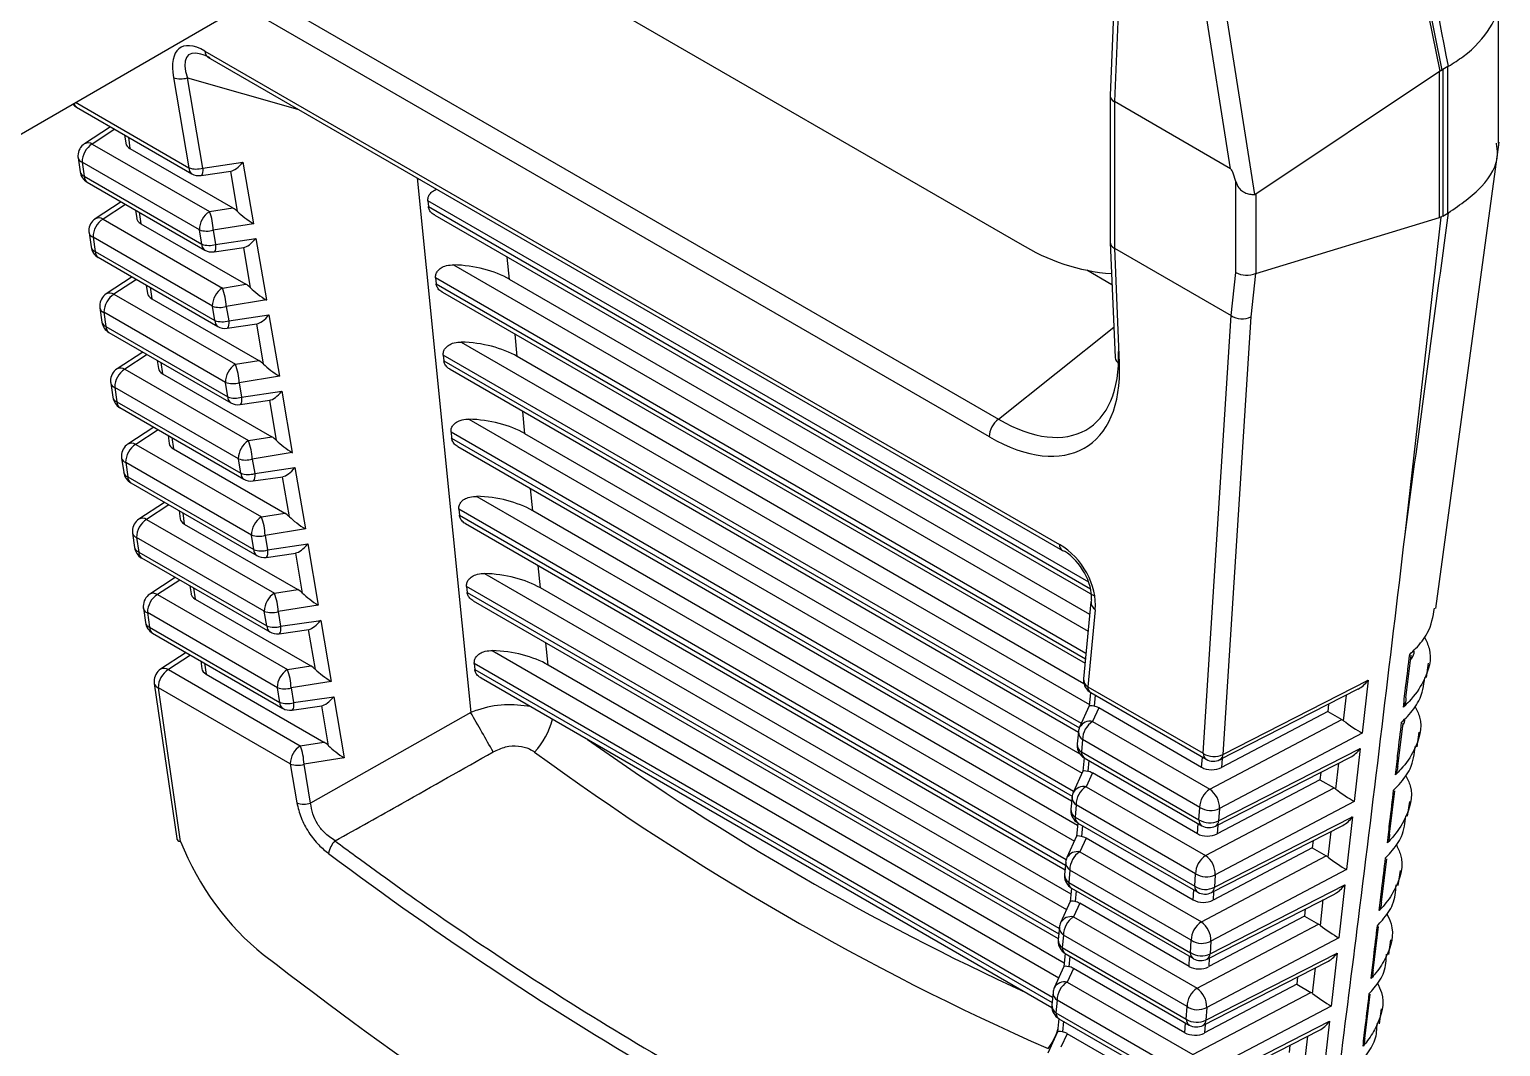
# Model space of a CAD drawing. Extents: x 12.3 to 108.7, y 1.1 to 80.4.
# Drawn here: x 74.888 to 75.913, y 58.031 to 58.74 of the extents above; entities that cross this region are included whole.
import ezdxf

# ---------------------------------------------------------------- set-up
doc = ezdxf.new("R2010")
doc.units = 0
doc.header["$MEASUREMENT"] = 0
doc.layers.add('OBJECT', color=7, linetype='CONTINUOUS')

msp = doc.modelspace()

# ---------------------------------------------------------------- linework, layer by layer
at = {"layer": 'OBJECT'}
for p, q in [((73.123, 57.6513), (75.7247, 59.1532)), ((75.8709, 58.7105), (75.8206, 58.9565)), ((75.8218, 58.9571), (75.8721, 58.7112)), ((75.7248, 58.6425), (75.6819, 58.9155)), ((75.6964, 58.9106), (75.7414, 58.6246)), ((75.6498, 58.8324), (75.6439, 58.6893)), ((75.6464, 58.8244), (75.6409, 58.6934)), ((75.2386, 58.7864), (75.5781, 58.5905)), ((75.0612, 58.7578), (75.5632, 58.468)), ((75.9114, 58.6603), (75.9114, 58.7607)), ((75.5568, 58.4557), (75.0547, 58.7455)), ((75.0103, 58.7244), (75.6057, 58.3807)), ((75.0124, 58.7202), (75.6077, 58.3765)), ((75.8763, 58.7137), (75.8726, 58.7116)), ((75.8763, 58.6116), (75.8763, 58.7137)), ((74.9885, 58.706), (74.9992, 58.6432)), ((75.0088, 58.643), (74.9981, 58.7058)), ((74.9981, 58.7058), (75.0749, 58.6841)), ((75.8704, 58.7102), (75.7425, 58.6249)), ((75.8704, 58.6085), (75.8704, 58.7102)), ((75.8721, 58.7112), (75.8709, 58.7105)), ((75.8726, 58.7116), (75.8726, 58.6095)), ((75.6409, 58.6933), (75.6409, 58.5913)), ((74.9202, 58.6888), (74.9992, 58.6432)), ((74.9208, 58.6855), (75.0012, 58.639)), ((75.7248, 58.6425), (75.6439, 58.6893)), ((75.6439, 58.6893), (75.6439, 58.6893)), ((75.6439, 58.6893), (75.6439, 58.5872)), ((74.9445, 58.6718), (74.9265, 58.6599)), ((74.9476, 58.67), (74.9319, 58.6597)), ((74.9544, 58.6661), (74.9552, 58.6602)), ((74.957, 58.6646), (74.9581, 58.6565)), ((74.9319, 58.6597), (75.0135, 58.6126)), ((74.9581, 58.6565), (75.0298, 58.6152)), ((75.8679, 58.3362), (75.9119, 58.6611)), ((74.922, 58.6501), (74.9234, 58.6404)), ((75.0065, 58.5999), (74.9249, 58.6471)), ((74.9249, 58.6471), (74.9263, 58.6373)), ((75.0088, 58.643), (75.0368, 58.6471)), ((75.0368, 58.6471), (75.0441, 58.6042)), ((74.9263, 58.6373), (75.0082, 58.59)), ((74.9283, 58.6331), (75.0103, 58.5858)), ((75.0077, 58.6378), (75.0284, 58.6408)), ((75.0331, 58.6126), (75.0283, 58.6408)), ((75.1582, 58.6361), (75.1955, 58.2638)), ((75.7286, 58.5703), (75.7286, 58.6336)), ((75.7425, 58.6249), (75.7425, 58.5696)), ((74.9521, 58.6194), (74.934, 58.6076)), ((74.9551, 58.6177), (74.9394, 58.6074)), ((74.962, 58.6137), (74.9628, 58.6079)), ((74.9646, 58.6122), (74.9657, 58.6042)), ((75.0135, 58.6126), (75.0298, 58.6152)), ((75.1657, 58.6202), (75.1661, 58.6161)), ((75.626, 58.3544), (75.1657, 58.6202)), ((75.1661, 58.6161), (75.6273, 58.3498)), ((75.8726, 58.6095), (75.8763, 58.6116)), ((74.9394, 58.6074), (75.0226, 58.5594)), ((74.9657, 58.6042), (75.0389, 58.562)), ((75.0441, 58.6042), (75.0161, 58.5997)), ((75.1704, 58.6102), (75.6302, 58.3448)), ((75.7425, 58.5696), (75.8704, 58.6085)), ((75.8464, 58.3876), (75.8715, 58.6088)), ((74.9296, 58.5978), (74.931, 58.588)), ((75.0156, 58.5468), (74.9324, 58.5948)), ((74.9324, 58.5948), (74.9339, 58.5849)), ((75.0082, 58.59), (75.0065, 58.5999)), ((75.0161, 58.5997), (75.0178, 58.5898)), ((75.0178, 58.5898), (75.0459, 58.5939)), ((75.0459, 58.5939), (75.0532, 58.5511)), ((75.6409, 58.5912), (75.6444, 58.511)), ((74.9339, 58.5849), (75.0173, 58.5368)), ((74.9359, 58.5808), (75.0193, 58.5326)), ((75.0167, 58.5846), (75.0374, 58.5876)), ((75.0421, 58.5595), (75.0374, 58.5876)), ((75.2226, 58.5654), (75.221, 58.581)), ((75.6439, 58.5872), (75.7252, 58.5403)), ((75.6439, 58.5872), (75.6439, 58.5872)), ((75.6439, 58.5872), (75.6473, 58.507)), ((75.1836, 58.5755), (75.6256, 58.3203)), ((75.6422, 58.5616), (75.6246, 58.5718)), ((75.7252, 58.5403), (75.7286, 58.5703)), ((74.9596, 58.5671), (74.9416, 58.5553)), ((74.9627, 58.5653), (74.947, 58.5551)), ((74.9695, 58.5614), (74.9704, 58.5556)), ((74.9721, 58.5599), (74.9733, 58.5519)), ((75.0226, 58.5594), (75.0389, 58.562)), ((75.171, 58.5665), (75.1714, 58.5624)), ((75.6241, 58.3049), (75.171, 58.5665)), ((75.1714, 58.5624), (75.6238, 58.3012)), ((75.6268, 58.3321), (75.2226, 58.5654)), ((75.7423, 58.5696), (75.7389, 58.5393)), ((74.947, 58.5551), (75.0316, 58.5063)), ((74.9733, 58.5519), (75.0479, 58.5089)), ((75.0532, 58.5511), (75.0252, 58.5466)), ((75.1758, 58.5565), (75.6235, 58.298)), ((74.9372, 58.5455), (74.9386, 58.5357)), ((75.0246, 58.4936), (74.94, 58.5425)), ((74.94, 58.5425), (74.9414, 58.5326)), ((75.0173, 58.5368), (75.0156, 58.5468)), ((75.0252, 58.5466), (75.0269, 58.5366)), ((75.0269, 58.5366), (75.0549, 58.5407)), ((75.0549, 58.5407), (75.0622, 58.4979)), ((75.7058, 58.2353), (75.7252, 58.5402)), ((75.7389, 58.5393), (75.7195, 58.2345)), ((74.9414, 58.5326), (75.0263, 58.4836)), ((75.0258, 58.5314), (75.0465, 58.5344)), ((75.0512, 58.5063), (75.0464, 58.5344)), ((75.5632, 58.468), (75.6435, 58.5321)), ((74.9435, 58.5284), (75.0284, 58.4794)), ((75.1889, 58.5218), (75.6265, 58.2692)), ((75.2279, 58.5117), (75.2264, 58.5273)), ((74.9671, 58.5148), (74.9492, 58.503)), ((74.9702, 58.513), (74.9546, 58.5028)), ((74.9771, 58.509), (74.9779, 58.5033)), ((75.0316, 58.5063), (75.0479, 58.5089)), ((75.1764, 58.5127), (75.1768, 58.5086)), ((75.6209, 58.2561), (75.1764, 58.5127)), ((75.1768, 58.5086), (75.6195, 58.2531)), ((75.6227, 58.2838), (75.2279, 58.5117)), ((74.9546, 58.5028), (75.0407, 58.4531)), ((74.9797, 58.5075), (74.9809, 58.4996)), ((74.9809, 58.4996), (75.057, 58.4557)), ((75.0622, 58.4979), (75.0342, 58.4934)), ((75.1811, 58.5028), (75.6188, 58.2501)), ((74.9447, 58.4932), (74.9462, 58.4833)), ((75.0337, 58.4405), (74.9476, 58.4902)), ((74.9476, 58.4902), (74.949, 58.4802)), ((75.0263, 58.4836), (75.0246, 58.4936)), ((75.0342, 58.4934), (75.0359, 58.4834)), ((74.949, 58.4802), (75.0354, 58.4304)), ((75.0348, 58.4782), (75.0555, 58.4812)), ((75.0359, 58.4834), (75.064, 58.4875)), ((75.0602, 58.4532), (75.0555, 58.4812)), ((75.064, 58.4875), (75.0712, 58.4448)), ((74.9511, 58.4761), (75.0374, 58.4262)), ((75.1943, 58.468), (75.6214, 58.2215)), ((75.2333, 58.4579), (75.2318, 58.4735)), ((74.9747, 58.4625), (74.9567, 58.4507)), ((74.9777, 58.4607), (74.9622, 58.4505)), ((75.1818, 58.459), (75.1822, 58.4549)), ((75.6155, 58.2086), (75.1818, 58.459)), ((75.62, 58.2347), (75.2333, 58.4579)), ((74.9622, 58.4505), (75.0497, 58.4)), ((74.9847, 58.4567), (74.9855, 58.451)), ((74.9873, 58.4552), (74.9884, 58.4473)), ((74.9884, 58.4473), (75.066, 58.4026)), ((75.0407, 58.4531), (75.057, 58.4557)), ((75.1822, 58.4549), (75.6145, 58.2054)), ((75.1865, 58.449), (75.6141, 58.2022)), ((74.9523, 58.4409), (74.9538, 58.431)), ((75.0427, 58.3873), (74.9552, 58.4379)), ((74.9552, 58.4379), (74.9566, 58.4279)), ((75.0354, 58.4304), (75.0337, 58.4405)), ((75.0712, 58.4448), (75.0433, 58.4403)), ((75.0433, 58.4403), (75.045, 58.4302)), ((74.9566, 58.4279), (75.0444, 58.3772)), ((75.0439, 58.425), (75.0646, 58.428)), ((75.045, 58.4302), (75.073, 58.4343)), ((75.0693, 58.4), (75.0645, 58.428)), ((75.073, 58.4343), (75.0803, 58.3916)), ((74.9587, 58.4237), (75.0465, 58.373)), ((75.2387, 58.4042), (75.2371, 58.4198)), ((74.9822, 58.4101), (74.9643, 58.3984)), ((74.9853, 58.4084), (74.9697, 58.3982)), ((75.1997, 58.4143), (75.616, 58.174)), ((74.9697, 58.3982), (75.0587, 58.3468)), ((74.9923, 58.4043), (74.9931, 58.3987)), ((74.9949, 58.4028), (74.996, 58.395)), ((75.0497, 58.4), (75.066, 58.4026)), ((75.1872, 58.4053), (75.1876, 58.4012)), ((75.6103, 58.161), (75.1872, 58.4053)), ((75.1876, 58.4012), (75.6098, 58.1574)), ((75.6183, 58.1851), (75.2387, 58.4042)), ((74.9599, 58.3886), (74.9613, 58.3786)), ((75.0517, 58.3342), (74.9627, 58.3856)), ((74.9627, 58.3856), (74.9642, 58.3755)), ((74.996, 58.395), (75.075, 58.3494)), ((75.0444, 58.3772), (75.0427, 58.3873)), ((75.0803, 58.3916), (75.0523, 58.3871)), ((75.0523, 58.3871), (75.054, 58.377)), ((75.1919, 58.3953), (75.6095, 58.1542)), ((74.9642, 58.3755), (75.0535, 58.324)), ((75.054, 58.377), (75.0821, 58.3811)), ((75.0821, 58.3811), (75.0893, 58.3385)), ((74.9662, 58.3714), (75.0555, 58.3198)), ((75.0529, 58.3718), (75.0736, 58.3748)), ((75.0783, 58.3469), (75.0736, 58.3748)), ((75.2441, 58.3505), (75.2425, 58.3661)), ((74.9897, 58.3578), (74.9719, 58.3461)), ((74.9928, 58.356), (74.9773, 58.3459)), ((75.2051, 58.3606), (75.6106, 58.1265)), ((74.9773, 58.3459), (75.0678, 58.2937)), ((74.9998, 58.352), (75.0007, 58.3464)), ((75.0025, 58.3505), (75.0036, 58.3427)), ((75.0587, 58.3468), (75.075, 58.3494)), ((75.1926, 58.3515), (75.193, 58.3474)), ((75.6055, 58.1132), (75.1926, 58.3515)), ((75.193, 58.3474), (75.6051, 58.1095)), ((75.6137, 58.1371), (75.2441, 58.3505)), ((74.9675, 58.3363), (74.9689, 58.3263)), ((75.0036, 58.3427), (75.0841, 58.2963)), ((75.0535, 58.324), (75.0517, 58.3342)), ((75.0893, 58.3385), (75.0613, 58.334)), ((75.0613, 58.334), (75.0631, 58.3238)), ((75.1973, 58.3416), (75.6048, 58.1063)), ((75.6276, 58.3408), (75.6224, 58.2872)), ((75.6305, 58.3353), (75.6253, 58.2817)), ((75.0608, 58.281), (74.9703, 58.3333)), ((74.9703, 58.3333), (74.9718, 58.3232)), ((75.0631, 58.3238), (75.0911, 58.3279)), ((75.0911, 58.3279), (75.0984, 58.2853)), ((74.9718, 58.3232), (75.0625, 58.2708)), ((74.9738, 58.319), (75.0646, 58.2666)), ((75.062, 58.3186), (75.0827, 58.3216)), ((75.0873, 58.2937), (75.0826, 58.3216)), ((74.9973, 58.3055), (74.9795, 58.2938)), ((75.0003, 58.3037), (74.9849, 58.2936)), ((75.2105, 58.3068), (75.6052, 58.0789)), ((75.2495, 58.2967), (75.2479, 58.3123)), ((75.847, 58.2739), (75.8506, 58.3036)), ((74.9849, 58.2936), (75.0768, 58.2405)), ((75.0074, 58.2996), (75.0082, 58.2941)), ((75.01, 58.2981), (75.0111, 58.2904)), ((75.0678, 58.2937), (75.0841, 58.2963)), ((75.198, 58.2978), (75.1984, 58.2937)), ((75.6008, 58.0652), (75.198, 58.2978)), ((75.1984, 58.2937), (75.6005, 58.0616)), ((75.609, 58.0892), (75.2495, 58.2967)), ((75.8613, 58.288), (75.8627, 58.2982)), ((74.975, 58.284), (74.9907, 58.1759)), ((75.0111, 58.2904), (75.0931, 58.2431)), ((75.0984, 58.2853), (75.0704, 58.2808)), ((75.2027, 58.2878), (75.6003, 58.0583)), ((75.7195, 58.2345), (75.8206, 58.2862)), ((75.8206, 58.2862), (75.8164, 58.2493)), ((74.9934, 58.1738), (74.9779, 58.281)), ((75.0698, 58.2279), (74.9779, 58.281)), ((75.0625, 58.2708), (75.0608, 58.281)), ((75.0704, 58.2808), (75.0721, 58.2706)), ((75.0721, 58.2706), (75.1002, 58.2747)), ((75.1002, 58.2747), (75.1074, 58.2322)), ((75.6253, 58.2817), (75.7058, 58.2353)), ((75.6273, 58.2776), (75.6264, 58.2682)), ((75.6274, 58.2776), (75.7078, 58.2311)), ((75.6306, 58.2757), (75.6298, 58.2682)), ((75.7174, 58.2309), (75.8138, 58.2801)), ((75.8035, 58.258), (75.8056, 58.2759)), ((75.071, 58.2654), (75.0917, 58.2684)), ((75.1955, 58.2638), (75.084, 58.2006)), ((75.0964, 58.2406), (75.0917, 58.2684)), ((75.6264, 58.2683), (75.6197, 58.2534)), ((75.633, 58.2669), (75.6287, 58.2574)), ((75.7047, 58.2255), (75.633, 58.2669)), ((75.7925, 58.2645), (75.7185, 58.2254)), ((75.7931, 58.2695), (75.7925, 58.2645)), ((75.7925, 58.2645), (75.8023, 58.2588)), ((75.6287, 58.2574), (75.7104, 58.2103)), ((75.7104, 58.2103), (75.8023, 58.2588)), ((75.8413, 58.2264), (75.845, 58.2564)), ((75.0768, 58.2405), (75.0931, 58.2431)), ((75.6188, 58.2503), (75.618, 58.2418)), ((75.6217, 58.2448), (75.6209, 58.2363)), ((75.7034, 58.1976), (75.6217, 58.2448)), ((75.8164, 58.2493), (75.7171, 58.1969)), ((75.8548, 58.2398), (75.8562, 58.25)), ((75.1074, 58.2322), (75.0794, 58.2277)), ((75.6209, 58.2363), (75.7028, 58.189)), ((75.6229, 58.2322), (75.622, 58.2229)), ((75.6229, 58.2321), (75.7049, 58.1848)), ((75.7047, 58.2255), (75.7052, 58.2326)), ((75.7144, 58.1846), (75.8084, 58.2326)), ((75.7165, 58.1882), (75.8152, 58.2386)), ((75.7189, 58.2316), (75.7185, 58.2254)), ((75.8152, 58.2386), (75.811, 58.2018)), ((75.0698, 58.2279), (75.0744, 58.2008)), ((75.084, 58.2006), (75.0794, 58.2277)), ((75.622, 58.2229), (75.6153, 58.2081)), ((75.6286, 58.2216), (75.6243, 58.212)), ((75.6261, 58.2303), (75.6254, 58.2228)), ((75.7018, 58.1793), (75.6286, 58.2216)), ((75.7877, 58.222), (75.7871, 58.2169)), ((75.7982, 58.2104), (75.8002, 58.2284)), ((75.6243, 58.212), (75.7074, 58.164)), ((75.7074, 58.164), (75.7969, 58.2113)), ((75.7871, 58.2169), (75.7155, 58.1791)), ((75.7871, 58.2169), (75.7969, 58.2113)), ((75.6144, 58.2049), (75.6136, 58.1963)), ((75.811, 58.2018), (75.7141, 58.1507)), ((75.8356, 58.179), (75.8393, 58.2091)), ((75.8482, 58.1916), (75.8496, 58.2018)), ((75.6173, 58.1994), (75.6165, 58.1909)), ((75.6165, 58.1909), (75.6999, 58.1427)), ((75.7004, 58.1514), (75.6173, 58.1994)), ((75.7028, 58.189), (75.7034, 58.1976)), ((75.7136, 58.142), (75.8098, 58.1911)), ((75.7171, 58.1969), (75.7165, 58.1882)), ((75.8098, 58.1911), (75.8056, 58.1543)), ((75.6185, 58.1867), (75.6176, 58.1775)), ((75.6185, 58.1867), (75.702, 58.1386)), ((75.6217, 58.1849), (75.621, 58.1774)), ((75.7018, 58.1793), (75.7022, 58.1864)), ((75.7115, 58.1383), (75.803, 58.1851)), ((75.7159, 58.1853), (75.7155, 58.1791)), ((75.7928, 58.1629), (75.7948, 58.1809)), ((75.6176, 58.1775), (75.6108, 58.1627)), ((75.6242, 58.1762), (75.6199, 58.1667)), ((75.6988, 58.1331), (75.6242, 58.1762)), ((75.7823, 58.1745), (75.7817, 58.1694)), ((75.6199, 58.1667), (75.7045, 58.1178)), ((75.7045, 58.1178), (75.7915, 58.1638)), ((75.7817, 58.1694), (75.7126, 58.1329)), ((75.7817, 58.1694), (75.7915, 58.1638)), ((75.8299, 58.1315), (75.8336, 58.1619)), ((75.61, 58.1595), (75.6092, 58.1509)), ((75.6129, 58.154), (75.6121, 58.1454)), ((75.6975, 58.1052), (75.6129, 58.154)), ((75.6999, 58.1427), (75.7004, 58.1514)), ((75.8056, 58.1543), (75.7112, 58.1044)), ((75.7141, 58.1507), (75.7136, 58.142)), ((75.8417, 58.1433), (75.8431, 58.1536)), ((75.6121, 58.1454), (75.6969, 58.0964)), ((75.6141, 58.1413), (75.6132, 58.1321)), ((75.6141, 58.1413), (75.699, 58.0923)), ((75.6173, 58.1394), (75.6166, 58.132)), ((75.6988, 58.1331), (75.6993, 58.1401)), ((75.7106, 58.0957), (75.8044, 58.1436)), ((75.8044, 58.1436), (75.8002, 58.1068)), ((75.6132, 58.1321), (75.6064, 58.1173)), ((75.6198, 58.1308), (75.6155, 58.1213)), ((75.6959, 58.0869), (75.6198, 58.1308)), ((75.7086, 58.092), (75.7976, 58.1375)), ((75.713, 58.1391), (75.7126, 58.1329)), ((75.7874, 58.1154), (75.7894, 58.1334)), ((75.6155, 58.1213), (75.7016, 58.0716)), ((75.7763, 58.1219), (75.7096, 58.0867)), ((75.7769, 58.127), (75.7763, 58.1219)), ((75.7763, 58.1219), (75.7862, 58.1162)), ((75.6056, 58.1141), (75.6047, 58.1055)), ((75.6085, 58.1086), (75.6076, 58.1)), ((75.6946, 58.0589), (75.6085, 58.1086)), ((75.7016, 58.0716), (75.7862, 58.1162)), ((75.8241, 58.0841), (75.8279, 58.1147)), ((75.6076, 58.1), (75.694, 58.0502)), ((75.6969, 58.0964), (75.6975, 58.1052)), ((75.8002, 58.1068), (75.7083, 58.0582)), ((75.7112, 58.1044), (75.7106, 58.0957)), ((75.8351, 58.0951), (75.8365, 58.1054)), ((75.6096, 58.0959), (75.6088, 58.0867)), ((75.6097, 58.0959), (75.6961, 58.046)), ((75.6129, 58.094), (75.6122, 58.0866)), ((75.6959, 58.0869), (75.6963, 58.0938)), ((75.7056, 58.0458), (75.7922, 58.09)), ((75.7077, 58.0494), (75.799, 58.0961)), ((75.71, 58.0928), (75.7096, 58.0867)), ((75.799, 58.0961), (75.7949, 58.0592)), ((75.6088, 58.0867), (75.602, 58.0719)), ((75.6154, 58.0854), (75.6111, 58.0759)), ((75.6929, 58.0406), (75.6154, 58.0854)), ((75.7715, 58.0795), (75.771, 58.0744)), ((75.782, 58.0679), (75.784, 58.0858)), ((75.6012, 58.0687), (75.6003, 58.0601)), ((75.6111, 58.0759), (75.6986, 58.0254)), ((75.6986, 58.0254), (75.7808, 58.0687)), ((75.771, 58.0744), (75.7067, 58.0405)), ((75.771, 58.0744), (75.7808, 58.0687)), ((75.8183, 58.0367), (75.8221, 58.0675)), ((75.6041, 58.0633), (75.6032, 58.0546)), ((75.6916, 58.0127), (75.6041, 58.0633)), ((75.694, 58.0502), (75.6946, 58.0589)), ((75.7949, 58.0592), (75.7053, 58.012)), ((75.7083, 58.0582), (75.7077, 58.0494)), ((75.8285, 58.0469), (75.83, 58.0572)), ((75.6032, 58.0546), (75.691, 58.0039)), ((75.6052, 58.0505), (75.6043, 58.0413)), ((75.6053, 58.0504), (75.6931, 57.9997)), ((75.6085, 58.0486), (75.6078, 58.0412)), ((75.6929, 58.0406), (75.6934, 58.0476)), ((75.7047, 58.0031), (75.7937, 58.0486)), ((75.7937, 58.0486), (75.7895, 58.0117)), ((75.6043, 58.0413), (75.5976, 58.0265)), ((75.611, 58.04), (75.6066, 58.0305)), ((75.69, 57.9944), (75.611, 58.04)), ((75.7027, 57.9995), (75.7868, 58.0425)), ((75.7071, 58.0465), (75.7067, 58.0405)), ((75.7766, 58.0204), (75.7787, 58.0383)), ((75.7662, 58.0319), (75.7656, 58.0269))]:
    msp.add_line(p, q, dxfattribs=at)
at = {"layer": 'OBJECT', "flags": 128}
for points in [[(75.0088, 58.643), (75.0088, 58.6413), (75.0087, 58.6398), (75.0084, 58.6388), (75.0081, 58.6381), (75.0077, 58.6378), (75.0077, 58.6378)], [(75.0178, 58.5898), (75.0178, 58.5881), (75.0177, 58.5867), (75.0175, 58.5856), (75.0171, 58.5849), (75.0167, 58.5846), (75.0167, 58.5846)], [(75.0269, 58.5366), (75.0269, 58.5349), (75.0267, 58.5335), (75.0265, 58.5324), (75.0262, 58.5317), (75.0258, 58.5314), (75.0258, 58.5314)], [(75.0359, 58.4834), (75.0359, 58.4817), (75.0358, 58.4803), (75.0356, 58.4792), (75.0352, 58.4785), (75.0348, 58.4782), (75.0348, 58.4782)], [(75.045, 58.4302), (75.045, 58.4285), (75.0448, 58.4271), (75.0446, 58.426), (75.0443, 58.4253), (75.0439, 58.425), (75.0439, 58.425)], [(75.054, 58.377), (75.054, 58.3753), (75.0539, 58.3739), (75.0537, 58.3728), (75.0533, 58.3721), (75.0529, 58.3718), (75.0529, 58.3718)], [(75.628, 58.3422), (75.6277, 58.3413), (75.6276, 58.3408)], [(75.0631, 58.3238), (75.0631, 58.3221), (75.0629, 58.3207), (75.0627, 58.3196), (75.0624, 58.3189), (75.062, 58.3186), (75.062, 58.3186)], [(75.0721, 58.2706), (75.0721, 58.2689), (75.072, 58.2675), (75.0718, 58.2664), (75.0714, 58.2657), (75.071, 58.2654), (75.071, 58.2654)]]:
    msp.add_lwpolyline(points, dxfattribs=at)
at = {"layer": 'OBJECT'}
for centre, radius, start, end in [((75.0152, 58.7242), 0.00483, 177.7328, 235.0612), ((74.9936, 58.7211), 0.016, 251.4445, 286.3957), ((74.9258, 58.6941), 0.01, 220.4991, 240.0027), ((74.923, 58.689), 0.00412, 192.2645, 237.8433), ((74.9319, 58.6516), 0.01, 123.1719, 180), ((74.9401, 58.6469), 0.0153, 122.7489, 179.2856), ((74.929, 58.6552), 0.00534, 57, 117.9036), ((74.9319, 58.6516), 0.01, 180, 188.2379), ((74.9262, 58.6511), 0.00428, 193.4211, 251.9568), ((75.0043, 58.6583), 0.016, 251.4466, 286.3909), ((75.004, 58.643), 0.0048, 177.5325, 235.2615), ((74.9333, 58.6418), 0.01, 188.2379, 240.0027), ((74.9276, 58.6413), 0.00428, 193.4206, 251.9573), ((74.9311, 58.6371), 0.0048, 177.5302, 235.2672), ((75.0062, 58.6477), 0.01, 240.0027, 278.2962), ((75.0218, 58.5997), 0.0153, 122.7489, 179.2856), ((74.977, 58.5984), 0.0392, 1.8847, 21.0853), ((74.9395, 58.5993), 0.01, 123.1719, 180), ((74.9477, 58.5946), 0.0153, 122.7486, 179.2851), ((74.9365, 58.6029), 0.00534, 57.0036, 117.8949), ((74.9395, 58.5993), 0.01, 180, 188.2379), ((74.9338, 58.5988), 0.00428, 193.4189, 251.9589), ((75.0116, 58.6151), 0.016, 251.4492, 286.3912), ((75.6526, 58.7093), 0.1403, 237.9047, 265.6196), ((74.9409, 58.5894), 0.01, 188.2379, 240.0027), ((74.9352, 58.589), 0.00428, 193.4184, 251.9598), ((74.9387, 58.5847), 0.0048, 177.5325, 235.2615), ((75.0133, 58.6051), 0.016, 251.4492, 286.3911), ((75.013, 58.5898), 0.0048, 177.5302, 235.2672), ((75.0153, 58.5945), 0.01, 240.0027, 278.2962), ((75.0308, 58.5466), 0.0153, 122.7486, 179.2851), ((74.986, 58.5453), 0.0392, 1.8846, 21.0854), ((74.9471, 58.547), 0.01, 123.1719, 180), ((74.9553, 58.5423), 0.0153, 122.7485, 179.2852), ((74.9441, 58.5506), 0.00534, 57.004, 117.8946), ((74.9471, 58.547), 0.01, 180, 188.2379), ((74.9413, 58.5465), 0.00428, 193.4208, 251.9574), ((75.0207, 58.5619), 0.016, 251.4464, 286.3911), ((74.9485, 58.5371), 0.01, 188.2379, 240.0027), ((74.9428, 58.5366), 0.00428, 193.42, 251.9578), ((74.9462, 58.5324), 0.0048, 177.5301, 235.2668), ((75.0224, 58.5519), 0.016, 251.4467, 286.3906), ((75.0221, 58.5366), 0.0048, 177.5325, 235.2615), ((75.0243, 58.5413), 0.01, 240.0027, 278.2962), ((75.6494, 58.5115), 0.00503, 185.74, 245.6488), ((74.9546, 58.4947), 0.01, 123.1719, 180), ((74.9628, 58.49), 0.0153, 122.7501, 179.2846), ((74.9517, 58.4983), 0.00534, 57.0077, 117.8959), ((75.0399, 58.4934), 0.0153, 122.7485, 179.2852), ((74.995, 58.4921), 0.0392, 1.8851, 21.0853), ((74.9546, 58.4947), 0.01, 180, 188.2379), ((74.9489, 58.4942), 0.00428, 193.4201, 251.9577), ((75.0297, 58.5088), 0.016, 251.4448, 286.3955), ((74.9561, 58.4847), 0.01, 188.2379, 240.0027), ((74.9503, 58.4843), 0.00428, 193.4184, 251.9598), ((74.9538, 58.48), 0.0048, 177.5319, 235.262), ((75.0314, 58.4987), 0.016, 251.4472, 286.3931), ((75.0311, 58.4834), 0.0048, 177.5301, 235.2668), ((75.0334, 58.4881), 0.01, 240.0027, 278.2962), ((75.5721, 58.4555), 0.0154, 125.5, 179.1369), ((74.9622, 58.4424), 0.01, 123.1719, 180), ((74.9704, 58.4377), 0.0153, 122.7489, 179.2857), ((74.9592, 58.446), 0.00534, 57.0002, 117.9035), ((75.0489, 58.4403), 0.0153, 122.7501, 179.2846), ((75.0041, 58.439), 0.0392, 1.8851, 21.0849), ((74.9622, 58.4424), 0.01, 180, 188.2379), ((74.9565, 58.4419), 0.00428, 193.4201, 251.9577), ((75.0388, 58.4556), 0.016, 251.4472, 286.3931), ((74.9637, 58.4324), 0.01, 188.2379, 240.0027), ((74.9579, 58.4319), 0.00428, 193.4202, 251.958), ((74.9614, 58.4277), 0.0048, 177.5296, 235.267), ((75.0405, 58.4455), 0.016, 251.4467, 286.3906), ((75.0402, 58.4302), 0.0048, 177.5319, 235.262), ((75.0424, 58.4349), 0.01, 240.0027, 278.2962), ((74.9698, 58.3901), 0.01, 123.1719, 180), ((74.978, 58.3854), 0.0153, 122.7486, 179.2852), ((74.9668, 58.3937), 0.00534, 57.0036, 117.8953), ((75.058, 58.3871), 0.0153, 122.7489, 179.2857), ((75.0131, 58.3859), 0.0392, 1.8845, 21.0855), ((74.9698, 58.3901), 0.01, 180, 188.2379), ((74.9641, 58.3896), 0.00428, 193.4183, 251.9595), ((75.0478, 58.4025), 0.016, 251.4512, 286.389), ((74.9712, 58.38), 0.01, 188.2379, 240.0027), ((74.9655, 58.3796), 0.00428, 193.418, 251.9599), ((74.969, 58.3753), 0.0048, 177.5325, 235.2618), ((75.0495, 58.3923), 0.016, 251.4471, 286.393), ((75.0492, 58.377), 0.0048, 177.5296, 235.267), ((75.6105, 58.3805), 0.00483, 177.7328, 235.0612), ((75.6095, 58.3796), 0.00349, 240.1711, 265.5301), ((75.0515, 58.3817), 0.01, 240.0027, 278.2962), ((74.9774, 58.3378), 0.01, 123.1719, 180), ((74.9856, 58.3331), 0.0153, 122.7507, 179.284), ((74.9744, 58.3414), 0.00534, 57.0073, 117.8966), ((75.067, 58.334), 0.0153, 122.7486, 179.2852), ((75.0222, 58.3327), 0.0392, 1.8844, 21.0856), ((74.9774, 58.3378), 0.01, 180, 188.2379), ((74.9716, 58.3373), 0.00428, 193.4207, 251.9571), ((75.0568, 58.3493), 0.016, 251.4468, 286.3906), ((75.634, 58.3407), 0.00634, 178.5919, 237.0976), ((74.9788, 58.3277), 0.01, 188.2379, 240.0027), ((74.9731, 58.3272), 0.00428, 193.4207, 251.9576), ((75.0586, 58.3391), 0.016, 251.4467, 286.3907), ((75.0583, 58.3238), 0.0048, 177.5325, 235.2618), ((74.9766, 58.323), 0.0048, 177.5296, 235.267), ((75.0605, 58.3285), 0.01, 240.0027, 278.2962), ((74.9849, 58.2855), 0.01, 123.1719, 180), ((74.9931, 58.2808), 0.0153, 122.7488, 179.2858), ((74.982, 58.2891), 0.00534, 57.0033, 117.9007), ((75.076, 58.2808), 0.0153, 122.7507, 179.284), ((75.0312, 58.2796), 0.0392, 1.8855, 21.0845), ((74.9849, 58.2855), 0.01, 180, 188.2379), ((74.9792, 58.285), 0.00428, 193.4205, 251.9577), ((75.6324, 58.2862), 0.01, 174.4467, 180), ((75.6287, 58.287), 0.00634, 178.592, 237.0972), ((75.6324, 58.2862), 0.01, 180, 240.0027), ((75.0659, 58.2962), 0.016, 251.4447, 286.3955), ((75.6301, 58.2815), 0.0048, 177.5325, 235.2615), ((75.0676, 58.2859), 0.016, 251.4472, 286.3929), ((75.0673, 58.2706), 0.0048, 177.5296, 235.267), ((75.0696, 58.2753), 0.01, 240.0027, 278.2962), ((73.508, 57.2811), 1.9527, 29.285, 30.2145), ((75.2016, 58.2718), 0.0524, 317.1769, 345.9542), ((75.6288, 58.2493), 0.01, 155.5537, 174.4467), ((75.6269, 58.2493), 0.00832, 77.3943, 150.2395), ((75.637, 58.2446), 0.0153, 122.7489, 179.2856), ((76.3679, 59.7823), 1.8851, 234.637, 245.3683), ((75.6279, 58.2408), 0.01, 174.4467, 180), ((75.6243, 58.2416), 0.00634, 178.5941, 237.0925), ((75.6252, 58.2501), 0.00634, 178.5941, 237.0925), ((75.0851, 58.2277), 0.0153, 122.7488, 179.2858), ((75.0402, 58.2264), 0.0392, 1.8845, 21.0854), ((76.3676, 59.7762), 1.9087, 233.7891, 246.2163), ((75.6279, 58.2408), 0.01, 180, 240.0027), ((75.6257, 58.2361), 0.0048, 177.5302, 235.2672), ((75.7133, 58.2466), 0.0136, 236.6207, 297.14), ((75.7106, 58.2351), 0.0048, 177.5325, 235.2615), ((75.7151, 58.2346), 0.00441, 301.7705, 358.6858), ((75.0749, 58.243), 0.016, 251.4489, 286.3913), ((75.7128, 58.2398), 0.01, 240.0027, 297.0633), ((75.6225, 58.2039), 0.00832, 77.3947, 150.2391), ((75.6325, 58.1992), 0.0153, 122.7486, 179.2851), ((75.0795, 58.2159), 0.016, 251.4472, 286.393), ((75.6244, 58.2039), 0.01, 155.5537, 174.4467), ((75.6207, 58.2047), 0.00634, 178.5921, 237.0969), ((75.7186, 58.1974), 0.0153, 122.7489, 179.2856), ((75.7012, 58.1973), 0.0159, 358.5736, 54.6177), ((75.6235, 58.1954), 0.01, 174.4467, 180), ((75.6235, 58.1954), 0.01, 180, 240.0027), ((75.6199, 58.1962), 0.00633, 178.5916, 237.0976), ((75.6213, 58.1907), 0.0048, 177.5325, 235.2615), ((75.7109, 58.209), 0.0136, 236.6195, 297.1432), ((75.7103, 58.2004), 0.0136, 236.6195, 297.1432), ((75.7076, 58.1888), 0.0048, 177.5302, 235.2672), ((75.7099, 58.1935), 0.01, 240.0027, 297.0633), ((75.7121, 58.1883), 0.00441, 301.7666, 358.6897), ((75.1132, 58.1626), 0.017, 136.0847, 170.2361), ((75.6199, 58.1585), 0.01, 155.5537, 174.4467), ((75.6181, 58.1585), 0.00832, 77.392, 150.2392), ((75.6281, 58.1538), 0.0153, 122.7485, 179.2852), ((75.7157, 58.1512), 0.0153, 122.7486, 179.2851), ((75.6982, 58.1511), 0.0159, 358.5736, 54.6177), ((75.6191, 58.15), 0.01, 174.4467, 180), ((75.6191, 58.15), 0.01, 180, 240.0027), ((75.6155, 58.1508), 0.00634, 178.5942, 237.0926), ((75.6163, 58.1593), 0.00633, 178.5913, 237.0976), ((75.7079, 58.1628), 0.0136, 236.6208, 297.1398), ((75.6168, 58.1452), 0.0048, 177.5301, 235.2668), ((75.7074, 58.1541), 0.0136, 236.6206, 297.14), ((75.7047, 58.1425), 0.0048, 177.5325, 235.2615), ((75.7092, 58.1421), 0.00441, 301.7692, 358.6865), ((75.707, 58.1472), 0.01, 240.0027, 297.0633), ((75.6137, 58.1132), 0.00832, 77.3957, 150.238), ((75.6237, 58.1084), 0.0153, 122.7501, 179.2846), ((75.6155, 58.1131), 0.01, 155.5537, 174.4467), ((75.6119, 58.114), 0.00634, 178.5942, 237.0926), ((75.7127, 58.105), 0.0153, 122.7485, 179.2852), ((75.6953, 58.1048), 0.0159, 358.574, 54.6181), ((75.6147, 58.1045), 0.01, 174.4467, 180), ((75.6111, 58.1053), 0.00634, 178.5918, 237.0974), ((75.6147, 58.1045), 0.01, 180, 240.0027), ((75.6124, 58.0998), 0.0048, 177.5319, 235.262), ((75.705, 58.1165), 0.0136, 236.6194, 297.1432), ((75.7044, 58.1078), 0.0136, 236.6194, 297.1432), ((75.7017, 58.0962), 0.0048, 177.5301, 235.2668), ((75.704, 58.1009), 0.01, 240.0027, 297.0633), ((75.7062, 58.0958), 0.00441, 301.7648, 358.6907), ((75.6111, 58.0678), 0.01, 155.5537, 174.4467), ((75.6075, 58.0686), 0.00634, 178.5949, 237.0919), ((75.6092, 58.0678), 0.00832, 77.3947, 150.2391), ((75.6193, 58.0631), 0.0153, 122.7489, 179.2857), ((75.7098, 58.0588), 0.0153, 122.7501, 179.2846), ((75.6923, 58.0586), 0.0159, 358.5744, 54.6167), ((75.6103, 58.0591), 0.01, 174.4467, 180), ((75.6067, 58.0599), 0.00634, 178.5941, 237.093), ((75.6103, 58.0591), 0.01, 180, 240.0027), ((75.702, 58.0703), 0.0136, 236.6192, 297.1435), ((75.608, 58.0544), 0.0048, 177.5296, 235.267), ((75.7015, 58.0615), 0.0136, 236.6206, 297.14), ((75.6988, 58.05), 0.0048, 177.5319, 235.262), ((75.7033, 58.0495), 0.00441, 301.7694, 358.6861), ((75.5607, 58.0564), 0.0458, 324.2546, 343.0549), ((75.7011, 58.0547), 0.01, 240.0027, 297.0633)]:
    msp.add_arc(centre, radius, start, end, dxfattribs=at)
for centre, major_axis, ratio, start_param, end_param in [((74.3453, 58.2003), (-1.3798, 7.3435), 0.214206, 4.742106, 4.775797), ((75.0225, 58.6805), (-0.0294, 0.0463), 0.398661, 5.63111, 7.042636), ((75.0296, 58.685), (-0.0309, 0.0366), 0.339059, 5.818443, 6.997092), ((75.0296, 58.685), (-0.0309, 0.0366), 0.339059, 5.585566, 5.818443), ((75.7914, 59.1283), (-0.0781, 0.4172), 0.218376, 3.21832, 3.222525), ((75.7878, 59.1265), (-0.0736, 0.42), 0.225661, 3.240611, 3.247128), ((75.7878, 59.1262), (-0.0781, 0.4172), 0.218376, 3.21181, 3.21832), ((75.6509, 58.6931), (0.01, -0.00021), 0.560098, 3.129934, 3.938649), ((74.9653, 58.6607), (0.0101, 0), 0.579269, 3.223988, 3.926203), ((75.0343, 58.6518), (0.0077, 0.0106), 0.37214, 3.482293, 4.536705), ((75.7593, 58.4719), (-0.0347, 0.1707), 0.036347, 5.950381, 6.251051), ((75.7356, 58.6596), (-0.0061, 0.035), 0.225661, 3.100009, 3.240611), ((75.0304, 58.6071), (-0.00685, 0.00862), 0.521027, 4.953975, 5.360236), ((75.0416, 58.6089), (0.0114, -0.0082), 0.177132, 4.007967, 5.062378), ((74.762, 60.8467), (1.7566, 14.6383), 0.094069, 4.554901, 4.570413), ((75.7914, 57.8626), (0.0912, 0.7506), 0.103906, 0.074588, 0.077928), ((74.9728, 58.6084), (0.0101, 0), 0.579269, 3.223988, 3.926203), ((75.7878, 57.8599), (0.0867, 0.749), 0.110772, 0.035054, 0.048143), ((75.7878, 57.8604), (0.0912, 0.7506), 0.103906, 0.077928, 0.091019), ((75.0433, 58.5986), (0.0077, 0.0106), 0.37214, 3.482293, 4.536705), ((75.6509, 58.5915), (0.01, 0.00021), 0.593676, 3.128848, 3.914246), ((75.1802, 58.5405), (0.0602, 0.0001), 0.582929, 0.789077, 1.514008), ((75.7356, 58.5744), (0.00999, -0.00056), 0.611383, 3.961496, 5.479933), ((75.7356, 58.5073), (0.0072, 0.0624), 0.110772, 0.048143, 0.074323), ((75.0394, 58.554), (-0.00685, 0.00862), 0.521027, 4.953975, 5.360236), ((75.0506, 58.5557), (0.0114, -0.0082), 0.177132, 4.007967, 5.062378), ((74.9804, 58.5561), (0.0101, 0), 0.579269, 3.223988, 3.926203), ((75.0524, 58.5454), (0.0077, 0.0106), 0.37214, 3.482293, 4.536705), ((75.7158, 58.3992), (0.0092, 0.1411), 0.052174, 6.251081, 6.257435), ((75.7323, 58.5445), (0.00996, -0.00088), 0.657558, 3.986179, 5.498261), ((75.1856, 58.4867), (0.0602, 0.0001), 0.582929, 0.789077, 1.514008), ((75.0485, 58.5008), (-0.00685, 0.00862), 0.521027, 4.953975, 5.360236), ((75.5585, 58.5676), (-0.067, 0.1062), 0.54181, 2.333958, 3.897158), ((74.988, 58.5038), (0.0101, 0), 0.579269, 3.223988, 3.926203), ((75.0597, 58.5026), (0.0114, -0.0082), 0.177132, 4.007967, 5.062378), ((75.5515, 58.5631), (-0.0732, 0.1141), 0.544414, 2.329954, 3.893154), ((75.0614, 58.4922), (0.0077, 0.0106), 0.37214, 3.482293, 4.536705), ((75.1909, 58.433), (0.0602, 0.0001), 0.582929, 0.789077, 1.514008), ((74.9955, 58.4515), (0.0101, 0), 0.579269, 3.223988, 3.926203), ((75.0575, 58.4477), (-0.00685, 0.00862), 0.521027, 4.953975, 5.360236), ((75.0687, 58.4494), (0.0114, -0.0082), 0.177132, 4.007967, 5.062378), ((75.0705, 58.439), (0.0077, 0.0106), 0.37214, 3.482293, 4.536705), ((75.1963, 58.3793), (0.0602, 0.0001), 0.582929, 0.789077, 1.514008), ((75.0031, 58.3992), (0.0101, 0), 0.579269, 3.223988, 3.926203), ((75.0665, 58.3945), (-0.00685, 0.00862), 0.521027, 4.953975, 5.360236), ((75.0777, 58.3963), (0.0114, -0.0082), 0.177132, 4.007967, 5.062378), ((75.0795, 58.3858), (0.0077, 0.0106), 0.37214, 3.482293, 4.536705), ((75.5971, 58.3488), (-0.0231, 0.0327), 0.746254, 3.855075, 5.266601), ((75.6041, 58.3533), (-0.0172, 0.0247), 0.671525, 3.853258, 5.264784), ((75.2017, 58.3255), (0.0602, 0.0001), 0.582929, 0.789077, 1.514008), ((75.0107, 58.3469), (0.0101, 0), 0.579269, 3.223988, 3.926203), ((75.0756, 58.3414), (-0.00685, 0.00862), 0.521027, 4.953975, 5.360236), ((75.0868, 58.3431), (0.0114, -0.0082), 0.177132, 4.007967, 5.062378), ((75.0886, 58.3326), (0.0077, 0.0106), 0.37214, 3.482293, 4.536705), ((75.2071, 58.2718), (0.0602, 0.0001), 0.582929, 0.789077, 1.514008), ((75.0183, 58.2946), (0.0101, 0), 0.579269, 3.223988, 3.926203), ((75.0846, 58.2882), (-0.00685, 0.00862), 0.521027, 4.953975, 5.360236), ((75.0958, 58.29), (0.0114, -0.0082), 0.177132, 4.007967, 5.062378), ((75.8139, 58.2914), (0.008, 0.0116), 0.599529, 3.981932, 4.674099), ((75.0976, 58.2794), (0.0077, 0.0106), 0.37214, 3.482293, 4.536705), ((75.6362, 58.2656), (0.00979, -0.00262), 0.107022, 2.308348, 3.159397), ((75.6332, 58.2591), (-0.0068, 0.00838), 0.543452, 5.326071, 5.732332), ((75.8023, 58.2506), (-0.00501, 0.00866), 0.577652, 5.322321, 5.496221), ((75.8098, 58.2546), (0.00933, -0.00637), 0.079382, 4.037928, 5.556365), ((75.0937, 58.2351), (-0.00685, 0.00862), 0.521027, 4.953975, 5.360236), ((75.1049, 58.2368), (0.0114, -0.0082), 0.177132, 4.007967, 5.062378), ((75.8085, 58.2439), (0.008, 0.0116), 0.599529, 3.981932, 4.674099), ((75.6318, 58.2202), (0.00979, -0.00262), 0.107022, 2.308348, 3.159397), ((75.6288, 58.2137), (-0.0068, 0.00838), 0.543452, 5.326071, 5.732332), ((75.7118, 58.2297), (0.01, 0), 0.585374, 3.931484, 5.443566), ((75.7969, 58.2031), (-0.00501, 0.00866), 0.577652, 5.322321, 5.496221), ((75.8044, 58.207), (0.00933, -0.00637), 0.079382, 4.037928, 5.556365), ((75.8032, 58.1964), (0.008, 0.0116), 0.599529, 3.981932, 4.674099), ((75.061, 58.1731), (-0.0591, 0.0928), 0.546175, 1.229249, 2.150782), ((75.6274, 58.1749), (0.00979, -0.00262), 0.107022, 2.308348, 3.159397), ((75.6244, 58.1683), (-0.0068, 0.00838), 0.543452, 5.326071, 5.732332), ((75.7088, 58.1835), (0.01, 0), 0.585374, 3.931484, 5.443566), ((75.2525, 59.734), (-1.1655, 1.8319), 0.546187, 2.178452, 2.487481), ((75.7915, 58.1556), (-0.00501, 0.00866), 0.577652, 5.322321, 5.496221), ((75.799, 58.1595), (0.00933, -0.00637), 0.079382, 4.037928, 5.556365), ((75.7978, 58.1489), (0.008, 0.0116), 0.599529, 3.981932, 4.674099), ((75.623, 58.1295), (0.00979, -0.00262), 0.107022, 2.308348, 3.159397), ((75.62, 58.1229), (-0.0068, 0.00838), 0.543452, 5.326071, 5.732332), ((75.7059, 58.1373), (0.01, 0), 0.585374, 3.931484, 5.443566), ((75.7862, 58.1081), (-0.00501, 0.00866), 0.577652, 5.322321, 5.496221), ((75.7936, 58.112), (0.00933, -0.00637), 0.079382, 4.037928, 5.556365), ((75.255, 59.6814), (-1.2039, 1.8907), 0.546175, 2.150782, 2.514291), ((75.7924, 58.1013), (0.008, 0.0116), 0.599529, 3.981932, 4.674099), ((75.6185, 58.0841), (0.00979, -0.00262), 0.107022, 2.308348, 3.159397), ((75.6156, 58.0776), (-0.0068, 0.00838), 0.543452, 5.326071, 5.732332), ((75.7029, 58.091), (0.01, 0), 0.585374, 3.931484, 5.443566), ((75.7808, 58.0606), (-0.00501, 0.00866), 0.577652, 5.322321, 5.496221), ((75.7882, 58.0645), (0.00933, -0.00637), 0.079382, 4.037928, 5.556365), ((75.787, 58.0538), (0.008, 0.0116), 0.599529, 3.981932, 4.674099), ((75.6141, 58.0387), (0.00979, -0.00262), 0.107022, 2.308348, 3.159397), ((75.6112, 58.0322), (-0.0068, 0.00838), 0.543452, 5.326071, 5.732332), ((75.7, 58.0448), (0.01, 0), 0.585374, 3.931484, 5.443566)]:
    msp.add_ellipse(centre, major_axis=major_axis, ratio=ratio, start_param=start_param, end_param=end_param, dxfattribs=at)
for points, knots in [([(75.8766, 58.7139), (75.8802, 58.7161), (75.8928, 58.7242), (75.9069, 58.7404), (75.9137, 58.7565), (75.9103, 58.7656), (75.9095, 58.7675)], [0, 0, 0, 0, 0.146223, 0.526853, 0.898713, 1, 1, 1, 1]), ([(75.8766, 58.6118), (75.8849, 58.6176), (75.9017, 58.6292), (75.912, 58.6473), (75.9104, 58.6577), (75.91, 58.6602)], [0, 0, 0, 0, 0.43082, 0.861635, 1, 1, 1, 1]), ([(75.7286, 58.6336), (75.7291, 58.632), (75.7301, 58.6294), (75.7331, 58.6266), (75.7364, 58.6251), (75.7393, 58.6246), (75.7409, 58.6246), (75.7414, 58.6246)], [0, 0, 0, 0, 0.2815, 0.477149, 0.6724591, 0.8784616, 1, 1, 1, 1]), ([(75.1657, 58.6202), (75.1657, 58.621), (75.1657, 58.6226), (75.1669, 58.6249), (75.1689, 58.627), (75.1707, 58.6278), (75.1717, 58.6282)], [0, 0, 0, 0, 0.23578, 0.471545, 0.709153, 1, 1, 1, 1]), ([(75.1704, 58.6103), (75.1703, 58.6103), (75.169, 58.6108), (75.1675, 58.6124), (75.1663, 58.6144), (75.1661, 58.6157), (75.1661, 58.6161)], [0, 0, 0, 0, 0.057127, 0.480745, 0.839323, 1, 1, 1, 1]), ([(75.171, 58.5665), (75.171, 58.5673), (75.1711, 58.5689), (75.1723, 58.5712), (75.1743, 58.5733), (75.1778, 58.575), (75.1811, 58.5755), (75.1832, 58.5755), (75.1836, 58.5755)], [0, 0, 0, 0, 0.150358, 0.300705, 0.452228, 0.658977, 0.942858, 1, 1, 1, 1]), ([(75.1758, 58.5565), (75.1756, 58.5566), (75.1744, 58.5571), (75.1729, 58.5587), (75.1717, 58.5607), (75.1715, 58.562), (75.1714, 58.5624)], [0, 0, 0, 0, 0.057129, 0.480761, 0.839352, 1, 1, 1, 1]), ([(75.1764, 58.5127), (75.1764, 58.5135), (75.1764, 58.5151), (75.1776, 58.5174), (75.1797, 58.5195), (75.1832, 58.5213), (75.1865, 58.5218), (75.1886, 58.5218), (75.1889, 58.5218)], [0, 0, 0, 0, 0.150358, 0.300705, 0.452228, 0.658977, 0.942858, 1, 1, 1, 1]), ([(75.1812, 58.5028), (75.181, 58.5029), (75.1798, 58.5034), (75.1783, 58.505), (75.1771, 58.507), (75.1769, 58.5082), (75.1768, 58.5086)], [0, 0, 0, 0, 0.0571315, 0.4807615, 0.8393517, 1, 1, 1, 1]), ([(75.1818, 58.459), (75.1818, 58.4598), (75.1818, 58.4614), (75.183, 58.4637), (75.1851, 58.4658), (75.1886, 58.4676), (75.1919, 58.4681), (75.194, 58.468), (75.1943, 58.468)], [0, 0, 0, 0, 0.150358, 0.300705, 0.452228, 0.658977, 0.942858, 1, 1, 1, 1]), ([(75.1865, 58.4491), (75.1864, 58.4491), (75.1852, 58.4496), (75.1837, 58.4512), (75.1825, 58.4532), (75.1823, 58.4545), (75.1822, 58.4549)], [0, 0, 0, 0, 0.057114, 0.480766, 0.839353, 1, 1, 1, 1]), ([(75.1872, 58.4053), (75.1872, 58.4061), (75.1872, 58.4077), (75.1884, 58.41), (75.1905, 58.4121), (75.194, 58.4138), (75.1973, 58.4143), (75.1994, 58.4143), (75.1997, 58.4143)], [0, 0, 0, 0, 0.150358, 0.300705, 0.452228, 0.658976, 0.942857, 1, 1, 1, 1]), ([(75.1919, 58.3953), (75.1918, 58.3954), (75.1906, 58.3959), (75.189, 58.3975), (75.1879, 58.3995), (75.1877, 58.4008), (75.1876, 58.4012)], [0, 0, 0, 0, 0.057114, 0.480766, 0.839353, 1, 1, 1, 1]), ([(75.7783, 57.8427), (75.7789, 57.8471), (75.7818, 57.8691), (75.7938, 57.9614), (75.8167, 58.1391), (75.8358, 58.2983), (75.8464, 58.3876)], [0, 0, 0, 0, 0.024147, 0.120738, 0.507103, 1, 1, 1, 1]), ([(75.1926, 58.3515), (75.1926, 58.3523), (75.1926, 58.3539), (75.1938, 58.3562), (75.1959, 58.3583), (75.1994, 58.3601), (75.2027, 58.3606), (75.2047, 58.3606), (75.2051, 58.3606)], [0, 0, 0, 0, 0.150358, 0.300705, 0.452228, 0.658976, 0.942857, 1, 1, 1, 1]), ([(75.1973, 58.3416), (75.1972, 58.3417), (75.196, 58.3422), (75.1944, 58.3438), (75.1932, 58.3458), (75.193, 58.347), (75.193, 58.3474)], [0, 0, 0, 0, 0.057114, 0.480766, 0.839353, 1, 1, 1, 1]), ([(75.8496, 58.3042), (75.851, 58.3056), (75.8559, 58.3102), (75.8642, 58.3207), (75.8659, 58.3305), (75.8669, 58.3364)], [0, 0, 0, 0, 0.139624, 0.483888, 1, 1, 1, 1]), ([(75.8599, 58.3163), (75.8611, 58.3137), (75.8661, 58.3036), (75.8613, 58.2877), (75.8524, 58.2744), (75.8466, 58.2688), (75.8452, 58.2675)], [0, 0, 0, 0, 0.157243, 0.615238, 0.908976, 1, 1, 1, 1]), ([(75.198, 58.2978), (75.198, 58.2986), (75.198, 58.3002), (75.1992, 58.3025), (75.2013, 58.3046), (75.2047, 58.3064), (75.2081, 58.3069), (75.2101, 58.3068), (75.2105, 58.3068)], [0, 0, 0, 0, 0.150358, 0.300705, 0.452228, 0.658976, 0.942857, 1, 1, 1, 1]), ([(75.8452, 58.2675), (75.8458, 58.2726), (75.8473, 58.2848), (75.8487, 58.297), (75.8496, 58.3042)], [0, 0, 0, 0, 0.4125557, 1, 1, 1, 1]), ([(75.8502, 58.3005), (75.8513, 58.302), (75.853, 58.3041), (75.8526, 58.3064), (75.8525, 58.3071)], [0, 0, 0, 0, 0.697054, 1, 1, 1, 1]), ([(75.2027, 58.2879), (75.2026, 58.2879), (75.2013, 58.2884), (75.1998, 58.29), (75.1986, 58.292), (75.1984, 58.2933), (75.1984, 58.2937)], [0, 0, 0, 0, 0.057113, 0.480765, 0.839353, 1, 1, 1, 1]), ([(75.844, 58.2569), (75.8454, 58.2583), (75.8501, 58.263), (75.858, 58.2731), (75.8594, 58.2826), (75.8602, 58.2882)], [0, 0, 0, 0, 0.141992, 0.49751, 1, 1, 1, 1]), ([(75.847, 58.2739), (75.847, 58.2733), (75.8469, 58.2711), (75.846, 58.269), (75.8453, 58.2676), (75.8452, 58.2675)], [0, 0, 0, 0, 0.264653, 0.9804, 1, 1, 1, 1]), ([(75.2372, 58.2679), (75.2312, 58.2686), (75.2192, 58.2701), (75.2046, 58.2671), (75.197, 58.2643), (75.1955, 58.2638)], [0, 0, 0, 0, 0.4430409, 0.8852274, 1, 1, 1, 1]), ([(75.8533, 58.2682), (75.8545, 58.2657), (75.8595, 58.2556), (75.8549, 58.24), (75.8464, 58.2269), (75.841, 58.2216), (75.8397, 58.2203)], [0, 0, 0, 0, 0.157015, 0.624358, 0.908556, 1, 1, 1, 1]), ([(75.8397, 58.2203), (75.8403, 58.2253), (75.8417, 58.2375), (75.8431, 58.2497), (75.844, 58.2569)], [0, 0, 0, 0, 0.412526, 1, 1, 1, 1]), ([(75.8448, 58.2548), (75.8455, 58.2558), (75.8465, 58.2572), (75.8462, 58.2587), (75.8461, 58.2591)], [0, 0, 0, 0, 0.710235, 1, 1, 1, 1]), ([(75.101, 58.1743), (75.1166, 58.183), (75.1533, 58.2036), (75.19, 58.2243), (75.2112, 58.2363)], [0, 0, 0, 0, 0.422663, 1, 1, 1, 1]), ([(75.2112, 58.2363), (75.214, 58.2376), (75.2197, 58.2403), (75.2287, 58.2408), (75.2356, 58.2391), (75.2389, 58.2369), (75.24, 58.2362)], [0, 0, 0, 0, 0.288934, 0.578768, 0.851943, 1, 1, 1, 1]), ([(75.8384, 58.2096), (75.8397, 58.211), (75.8443, 58.2157), (75.8517, 58.2256), (75.8529, 58.2348), (75.8535, 58.24)], [0, 0, 0, 0, 0.14455, 0.512195, 1, 1, 1, 1]), ([(75.8413, 58.2264), (75.8412, 58.2255), (75.8411, 58.2234), (75.8402, 58.2214), (75.8397, 58.2203), (75.8397, 58.2203)], [0, 0, 0, 0, 0.429872, 0.979735, 1, 1, 1, 1]), ([(75.8467, 58.22), (75.848, 58.2176), (75.8529, 58.2075), (75.8484, 58.1923), (75.8404, 58.1795), (75.8353, 58.1743), (75.8341, 58.173)], [0, 0, 0, 0, 0.156477, 0.633957, 0.908051, 1, 1, 1, 1]), ([(75.0744, 58.2008), (75.0752, 58.1974), (75.0769, 58.1905), (75.0824, 58.1802), (75.0892, 58.1714), (75.0942, 58.1674), (75.0965, 58.1654)], [0, 0, 0, 0, 0.26188, 0.524406, 0.776419, 1, 1, 1, 1]), ([(75.8341, 58.173), (75.8347, 58.178), (75.8361, 58.1902), (75.8376, 58.2025), (75.8384, 58.2096)], [0, 0, 0, 0, 0.412498, 1, 1, 1, 1]), ([(75.101, 58.1743), (75.0985, 58.1761), (75.0939, 58.1791), (75.0885, 58.186), (75.085, 58.1933), (75.0844, 58.1981), (75.084, 58.2006)], [0, 0, 0, 0, 0.295335, 0.524714, 0.754461, 1, 1, 1, 1]), ([(75.8328, 58.1624), (75.834, 58.1637), (75.8385, 58.1685), (75.8455, 58.1781), (75.8464, 58.1869), (75.8469, 58.1918)], [0, 0, 0, 0, 0.147322, 0.528083, 1, 1, 1, 1]), ([(74.9908, 58.176), (74.9908, 58.1757), (74.9909, 58.1749), (74.9919, 58.1743), (74.9929, 58.1739), (74.9933, 58.1738), (74.9934, 58.1738)], [0, 0, 0, 0, 0.270193, 0.749405, 0.969665, 1, 1, 1, 1]), ([(75.101, 58.1743), (75.1057, 58.1708), (75.1292, 58.1534), (75.2078, 58.0972), (75.2867, 58.0469), (75.3654, 58.0019), (75.4439, 57.9587), (75.5169, 57.9267), (75.5712, 57.9029)], [0, 0, 0, 0, 0.029967, 0.149857, 0.5, 0.529967, 0.649857, 1, 1, 1, 1]), ([(75.8401, 58.1719), (75.8413, 58.1694), (75.8463, 58.1595), (75.842, 58.1446), (75.8343, 58.132), (75.8296, 58.127), (75.8284, 58.1257)], [0, 0, 0, 0, 0.155566, 0.644084, 0.90745, 1, 1, 1, 1]), ([(75.8356, 58.179), (75.8355, 58.178), (75.8354, 58.176), (75.8346, 58.174), (75.8341, 58.173), (75.8341, 58.173)], [0, 0, 0, 0, 0.462994, 0.979081, 1, 1, 1, 1]), ([(75.8284, 58.1257), (75.829, 58.1308), (75.8305, 58.143), (75.8319, 58.1552), (75.8328, 58.1624)], [0, 0, 0, 0, 0.412462, 1, 1, 1, 1]), ([(75.8271, 58.1151), (75.8283, 58.1165), (75.8326, 58.1212), (75.8392, 58.1305), (75.8398, 58.139), (75.8402, 58.1436)], [0, 0, 0, 0, 0.150339, 0.545337, 1, 1, 1, 1]), ([(75.8299, 58.1315), (75.8298, 58.1305), (75.8297, 58.1286), (75.8289, 58.1267), (75.8284, 58.1258), (75.8284, 58.1257)], [0, 0, 0, 0, 0.498813, 0.978339, 1, 1, 1, 1]), ([(75.8336, 58.1236), (75.8347, 58.1213), (75.8397, 58.1114), (75.8355, 58.0969), (75.8282, 58.0845), (75.8239, 58.0798), (75.8228, 58.0785)], [0, 0, 0, 0, 0.154211, 0.654793, 0.906737, 1, 1, 1, 1]), ([(75.8228, 58.0785), (75.8234, 58.0836), (75.8248, 58.0958), (75.8263, 58.108), (75.8271, 58.1151)], [0, 0, 0, 0, 0.412432, 1, 1, 1, 1]), ([(75.8215, 58.0679), (75.8226, 58.0692), (75.8268, 58.074), (75.8329, 58.083), (75.8333, 58.0912), (75.8335, 58.0954)], [0, 0, 0, 0, 0.153637, 0.564154, 1, 1, 1, 1]), ([(75.8241, 58.0841), (75.824, 58.0831), (75.8239, 58.0812), (75.8231, 58.0794), (75.8228, 58.0786), (75.8228, 58.0785)], [0, 0, 0, 0, 0.537622, 0.97756, 1, 1, 1, 1]), ([(75.827, 58.0754), (75.8281, 58.0731), (75.8331, 58.0633), (75.829, 58.0492), (75.822, 58.0371), (75.8182, 58.0326), (75.8171, 58.0313)], [0, 0, 0, 0, 0.152318, 0.666151, 0.905895, 1, 1, 1, 1]), ([(75.8171, 58.0313), (75.8177, 58.0363), (75.8191, 58.0485), (75.8206, 58.0607), (75.8215, 58.0679)], [0, 0, 0, 0, 0.412398, 1, 1, 1, 1]), ([(75.8158, 58.0207), (75.8169, 58.022), (75.8208, 58.0268), (75.8265, 58.0355), (75.8268, 58.0433), (75.8269, 58.0471)], [0, 0, 0, 0, 0.157478, 0.585583, 1, 1, 1, 1]), ([(75.8183, 58.0367), (75.8182, 58.0356), (75.8181, 58.0338), (75.8174, 58.0321), (75.8171, 58.0314), (75.8171, 58.0313)], [0, 0, 0, 0, 0.57984, 0.97667, 1, 1, 1, 1])]:
    msp.add_open_spline(points, degree=3, knots=knots, dxfattribs=at)

doc.saveas('drawing.dxf')
